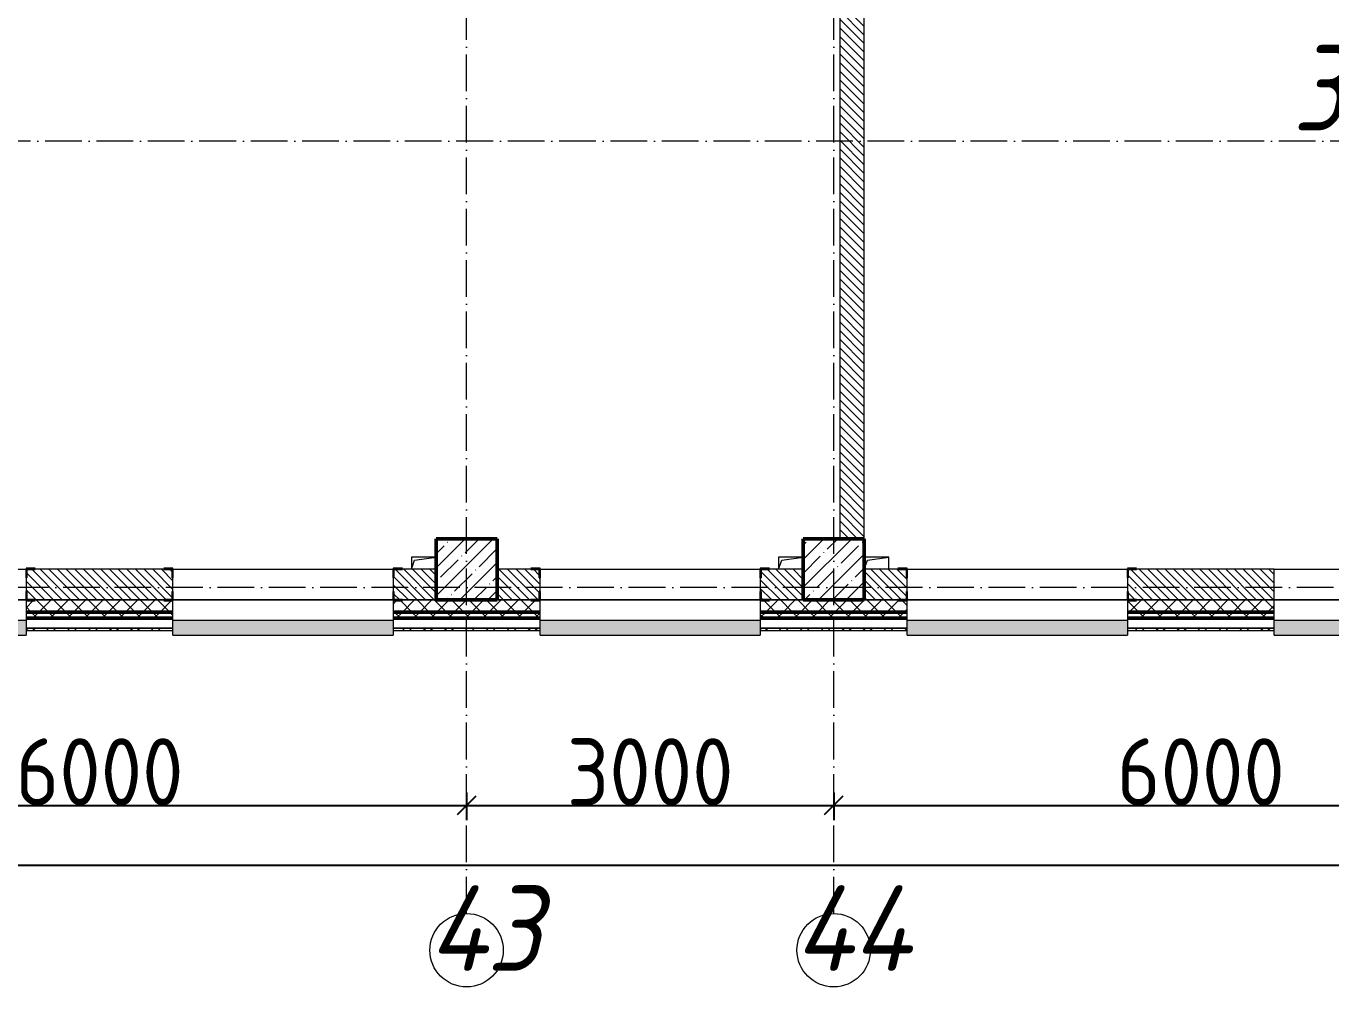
# Model space of a CAD drawing. Header units: millimetres. Extents: x -12989 to 629078, y -109036 to 555275.
# Drawn here: x 579510 to 590173, y -95598 to -87744 of the extents above; entities that cross this region are included whole.
import ezdxf

# ---------------------------------------------------------------- set-up
doc = ezdxf.new("R2010")
doc.units = ezdxf.units.MM
doc.linetypes.add('50_200_ШТРИХ_1Т_ш5_п1_п1_', pattern=[700, 500, -100, 0, -100])
for name, color, linetype, lineweight in [('A-____-____-DIMS', 7, 'Continuous', 9), ('A-GENM-____-MCUT', 7, 'Continuous', 25), ('A-GENM-____-OTLN', 7, 'Continuous', 9), ('A-GENM-____-OTLN-1', 7, 'Continuous', 25), ('A-GLAZ-____-OTLN', 7, 'Continuous', 9), ('A-WALL-____-MCUT-2', 7, 'Continuous', 50), ('A-WALL-____-MCUT-3', 7, 'Continuous', 9), ('A-WALL-____-OTLN', 7, 'Continuous', 9), ('A-WALL-____-PATT-1', 7, 'Continuous', 9), ('A-WALL-FNSH-MCUT-1', 7, 'Continuous', 9), ('S-COLS-____-MCUT', 7, 'Continuous', 50), ('S-COLS-____-OTLN', 7, 'Continuous', 9), ('S-GRID-____-IDEN', 7, 'Continuous', 9), ('S-GRID-____-OTLN-1', 7, '50_200_ШТРИХ_1Т_ш5_п1_п1_', 9), ('Марки помещений', 7, 'Continuous', 9)]:
    doc.layers.add(name, color=color, linetype=linetype, lineweight=lineweight)
doc.layers.add('A-GLAZ-____-OTLN-1', color=7, linetype='Continuous', lineweight=9, true_color=0xc0c0c0)
doc.styles.add('ISOCPEUR_I', font='isocpeui.ttf', dxfattribs={"width": 0.9, "height": 2.5})
doc.styles.add('ISOCPEUR_I_2', font='isocpeui.ttf', dxfattribs={"width": 0.85, "height": 2.3})
doc.styles.add('ISOCPEUR_I_9', font='isocpeui.ttf', dxfattribs={"width": 0.9, "height": 250})
doc.styles.add('СПДС', font='isocpeur.ttf', dxfattribs={"width": 0.9})
doc.dimstyles.new('ISO-2_5_0_9К_БОЛЬШОЙ_ОСИ', dxfattribs={"dimscale": 304.8, "dimtxt": 248.995294, "dimasz": 0.492126, "dimexe": 0.393701, "dimexo": 0, "dimgap": 0, "dimtad": 1, "dimdec": 0, "dimzin": 0, "dimdsep": 46, "dimtxsty": 'ISOCPEUR_I_9', "dimblk1": 'OBLIQUE', "dimblk2": 'OBLIQUE', "dimsah": 1, "dimcen": 0.09, "dimdle": 0.393701, "dimazin": 0, "dimtfac": 1, "dimtdec": 4, "dimtix": 1, "dimtmove": 0, "dimatfit": 3, "dimfxl": 1, "dimtvp": 1, "dimtolj": 1, "dimtzin": 0, "dimarcsym": 2})
pattern_1 = [(135, (523510.01, -90515.614), (-35.35534, -35.35534), [])]
pattern_2 = [(45, (523510.01, -90515.61), (-70.71068, 70.71068), []), (135, (523510.01, -90515.61), (-70.71068, -70.71068), [])]

# ---------------------------------------------------------------- blocks, each defined once
blk = doc.blocks.new('BSC_Колонна _Прямоугольная - 500х500-V57-АР1_План отверстий 3 этажа в осях 1-64_А-ГГ')
at = {"layer": 'S-COLS-____-OTLN'}
h = blk.add_hatch(dxfattribs=at)
h.set_pattern_fill('FP_94', color=256, style=0, pattern_type=2)
h.set_pattern_definition([(45, (-59600, 1668.96), (-114.04925, 114.04925), []), (45, (-59485.95, 1668.96), (-114.04925, 114.04925), [201.613, -40.323, 3.353, -36.97])])
h.paths.add_polyline_path([(-250, -250), (250, -250), (250, 250), (-250, 250)], flags=0)
at = {"layer": 'S-COLS-____-MCUT'}
for p, q in [((250, 250), (-250, 250)), ((-250, 250), (-250, -250)), ((250, -250), (250, 250)), ((-250, -250), (250, -250))]:
    blk.add_line(p, q, dxfattribs=at)
blk = doc.blocks.new('BSC_Колонна _Прямоугольная - 500х500-V110-АР1_План отверстий 3 этажа в осях 1-64_А-ГГ')
at = {"layer": 'S-COLS-____-OTLN'}
h = blk.add_hatch(dxfattribs=at)
h.set_pattern_fill('FP_133', color=256, style=0, pattern_type=2)
h.set_pattern_definition([(45, (-62600, 1668.96), (-114.04925, 114.04925), []), (45, (-62485.95, 1668.96), (-114.04925, 114.04925), [201.613, -40.323, 3.353, -36.97])])
h.paths.add_polyline_path([(-250, -250), (250, -250), (250, 250), (-250, 250), (-250, -177)], flags=0)
at = {"layer": 'S-COLS-____-MCUT'}
for p, q in [((250, 250), (-250, 250)), ((-250, 250), (-250, -250)), ((250, -250), (250, 250)), ((-250, -250), (250, -250))]:
    blk.add_line(p, q, dxfattribs=at)
blk = doc.blocks.new('Фахверк_СКБ_Уголок - 250_2700-27497298-АР1_План отверстий 3 этажа в осях 1-64_А-ГГ')
at = {"layer": 'A-GENM-____-MCUT'}
for p, q in [((200, 181), (125, 181)), ((125, 181), (125, 106)), ((131, 106), (131, 175)), ((131, 175), (200, 175)), ((200, 175), (200, 181)), ((125, 106), (131, 106)), ((131, -6), (125, -6)), ((125, -6), (125, -81)), ((125, -81), (200, -81)), ((131, -75), (131, -6)), ((200, -75), (131, -75)), ((200, -81), (200, -75))]:
    blk.add_line(p, q, dxfattribs=at)
blk = doc.blocks.new('AR_Отверстие прямоугольное _в плите_ - AR_Отверстие прямоугольное _в плите_-V177-АР1_План отверстий 3 этажа в осях 1-64_А-ГГ')
at = {"layer": 'A-GENM-____-OTLN'}
for p, q in [((100, 50), (-100, 50)), ((-100, 50), (-100, -50)), ((-100, -50), (-75, 25)), ((-75, 25), (100, 50))]:
    blk.add_line(p, q, dxfattribs=at)
blk = doc.blocks.new('AR_Отверстие прямоугольное _в плите_ - AR_Отверстие прямоугольное _в плите_-30510712-АР1_План отверстий 3 этажа в осях 1-64_А-ГГ')
at = {"layer": 'A-GENM-____-OTLN'}
for p, q in [((100, 50), (-100, 50)), ((-100, -50), (-75, 25)), ((-75, 25), (100, 50)), ((100, -50), (100, 50))]:
    blk.add_line(p, q, dxfattribs=at)
blk = doc.blocks.new('Отлив_СКБ - Отлив витража_120_НВФ-V214-АР1_План отверстий 3 этажа в осях 1-64_А-ГГ')
at = {"layer": 'A-GLAZ-____-OTLN-1'}
for points in [[(0, -2), (1800, -2), (1800, 0), (0, 0)], [(731, -120), (1800, -120), (1800, -2), (0, -2), (0, -120)]]:
    blk.add_hatch(color=256, dxfattribs=at).paths.add_polyline_path(points, flags=0)
at = {"layer": 'A-GLAZ-____-OTLN'}
for p, q in [((0, 0), (1800, 0)), ((1800, -2), (0, -2)), ((0, -120), (0, -83)), ((1800, -63), (1800, -120)), ((0, -120), (1800, -120))]:
    blk.add_line(p, q, dxfattribs=at)
blk = doc.blocks.new('Отлив_СКБ - Отлив витража_120_НВФ-31885687-АР1_План отверстий 3 этажа в осях 1-64_А-ГГ')
at = {"layer": 'A-GLAZ-____-OTLN-1'}
for points in [[(0, 0), (0, -2), (1800, -2), (1800, 0), (534, 0)], [(0, -2), (0, -120), (1800, -120), (1800, -2), (534, -2)]]:
    blk.add_hatch(color=256, dxfattribs=at).paths.add_polyline_path(points, flags=0)
at = {"layer": 'A-GLAZ-____-OTLN'}
for p, q in [((0, 0), (1800, 0)), ((1800, -2), (0, -2)), ((0, -120), (0, -83)), ((1800, -83), (1800, -120)), ((0, -120), (1800, -120))]:
    blk.add_line(p, q, dxfattribs=at)
blk = doc.blocks.new('Ось сетки - Круг_Ø6_00__ISO-2_5_0_9K_-25732049-АР1_План отверстий 3 этажа в осях 1-64_А-ГГ')
at = {"layer": 'S-GRID-____-IDEN'}
blk.add_circle((0, 0), 3, dxfattribs=at)
blk = doc.blocks.new('_Oblique')
at = {"color": 0, "linetype": 'ByBlock', "lineweight": -2}
blk.add_line((-0.5, -0.5), (0.5, 0.5), dxfattribs=at)
blk = doc.blocks.new('*D2922')
at = {"layer": 'A-____-____-DIMS', "color": 0, "lineweight": -2, "transparency": 16777216}
for p, q in [((337371, -90356), (337371, -90582)), ((343371, -90356), (343371, -90582)), ((337251, -90462), (343491, -90462))]:
    blk.add_line(p, q, dxfattribs=at)
at = {"layer": 'Defpoints', "color": 0, "transparency": 16777216}
for p in [(337371, -90356), (343371, -90356), (343371, -90462)]:
    blk.add_point(p, dxfattribs=at)
at = {"layer": 'A-____-____-DIMS', "color": 0, "lineweight": -2, "transparency": 16777216, "xscale": 150, "yscale": 150, "zscale": 150, "rotation": 180}
blk.add_blockref('_Oblique', (337371, -90462), dxfattribs=at)
at = {"layer": 'A-____-____-DIMS', "color": 0, "lineweight": -2, "transparency": 16777216, "xscale": 150, "yscale": 150, "zscale": 150}
blk.add_blockref('_Oblique', (343371, -90462), dxfattribs=at)
at = {"layer": 'A-____-____-DIMS', "color": 0, "transparency": 16777216, "insert": (340371, -90188), "char_height": 548.6, "attachment_point": 5, "style": 'СПДС'}
blk.add_mtext('\\A1;6000', dxfattribs=at)
blk = doc.blocks.new('*D2923')
at = {"layer": 'A-____-____-DIMS', "color": 0, "lineweight": -2, "transparency": 16777216}
for p, q in [((343371, -90356), (343371, -90582)), ((346371, -90356), (346371, -90582)), ((343251, -90462), (346491, -90462))]:
    blk.add_line(p, q, dxfattribs=at)
at = {"layer": 'Defpoints', "color": 0, "transparency": 16777216}
for p in [(343371, -90356), (346371, -90356), (346371, -90462)]:
    blk.add_point(p, dxfattribs=at)
at = {"layer": 'A-____-____-DIMS', "color": 0, "lineweight": -2, "transparency": 16777216, "xscale": 150, "yscale": 150, "zscale": 150, "rotation": 180}
blk.add_blockref('_Oblique', (343371, -90462), dxfattribs=at)
at = {"layer": 'A-____-____-DIMS', "color": 0, "lineweight": -2, "transparency": 16777216, "xscale": 150, "yscale": 150, "zscale": 150}
blk.add_blockref('_Oblique', (346371, -90462), dxfattribs=at)
at = {"layer": 'A-____-____-DIMS', "color": 0, "transparency": 16777216, "insert": (344871, -90188), "char_height": 548.6, "attachment_point": 5, "style": 'СПДС'}
blk.add_mtext('\\A1;3000', dxfattribs=at)
blk = doc.blocks.new('*D2924')
at = {"layer": 'A-____-____-DIMS', "color": 0, "lineweight": -2, "transparency": 16777216}
for p, q in [((346371, -90356), (346371, -90582)), ((352371, -90356), (352371, -90582)), ((346251, -90462), (352491, -90462))]:
    blk.add_line(p, q, dxfattribs=at)
at = {"layer": 'Defpoints', "color": 0, "transparency": 16777216}
for p in [(346371, -90356), (352371, -90356), (352371, -90462)]:
    blk.add_point(p, dxfattribs=at)
at = {"layer": 'A-____-____-DIMS', "color": 0, "lineweight": -2, "transparency": 16777216, "xscale": 150, "yscale": 150, "zscale": 150, "rotation": 180}
blk.add_blockref('_Oblique', (346371, -90462), dxfattribs=at)
at = {"layer": 'A-____-____-DIMS', "color": 0, "lineweight": -2, "transparency": 16777216, "xscale": 150, "yscale": 150, "zscale": 150}
blk.add_blockref('_Oblique', (352371, -90462), dxfattribs=at)
at = {"layer": 'A-____-____-DIMS', "color": 0, "transparency": 16777216, "insert": (349371, -90188), "char_height": 548.6, "attachment_point": 5, "style": 'СПДС'}
blk.add_mtext('\\A1;6000', dxfattribs=at)
blk = doc.blocks.new('*D2935')
at = {"layer": 'A-____-____-DIMS', "color": 0, "lineweight": -2, "transparency": 16777216}
for p, q in [((281421, -90844), (281421, -91070)), ((384921, -90844), (384921, -91070)), ((281301, -90950), (385041, -90950))]:
    blk.add_line(p, q, dxfattribs=at)
at = {"layer": 'Defpoints', "color": 0, "transparency": 16777216}
for p in [(281421, -90844), (384921, -90844), (384921, -90950)]:
    blk.add_point(p, dxfattribs=at)
at = {"layer": 'A-____-____-DIMS', "color": 0, "lineweight": -2, "transparency": 16777216, "xscale": 150, "yscale": 150, "zscale": 150, "rotation": 180}
blk.add_blockref('_Oblique', (281421, -90950), dxfattribs=at)
at = {"layer": 'A-____-____-DIMS', "color": 0, "lineweight": -2, "transparency": 16777216, "xscale": 150, "yscale": 150, "zscale": 150}
blk.add_blockref('_Oblique', (384921, -90950), dxfattribs=at)
at = {"layer": 'A-____-____-DIMS', "color": 0, "transparency": 16777216, "insert": (333171, -90676), "char_height": 548.6, "attachment_point": 5, "style": 'СПДС'}
blk.add_mtext('\\A1;103500', dxfattribs=at)
blk = doc.blocks.new('3эт')
at = {"layer": 'S-GRID-____-OTLN-1', "color": 251, "ltscale": 0.6, "true_color": 0x636466}
for p, q in [((343370.7, -91346.1), (343370.7, -76712.9)), ((346370.7, -91346.1), (346370.7, -76712.9)), ((387697.2, -85032.4), (279101.9, -85032.4)), ((387845.1, -88682.4), (279101.9, -88682.4))]:
    blk.add_line(p, q, dxfattribs=at)
at = {"layer": 'S-GRID-____-IDEN', "char_height": 700, "attachment_point": 1, "style": 'ISOCPEUR_I'}
for s, insert, width in [('43', (343059.6, -91116.3), 425.696), ('44', (346050.6, -91116.3), 447.342)]:
    blk.add_mtext(s, dxfattribs=dict(at, insert=insert, width=width))
at = {"layer": 'A-____-____-DIMS'}
for base, p1, p2, override, picture, middle in [((343370.7, -90462), (337370.7, -90355.9), (343370.7, -90355.9), {"dimtxt": 1.8, "dimpost": '<>', "dimtxsty": 'СПДС', "dimfxl": 6000}, '*D2922', (340370.7, -90187.7)), ((346370.7, -90462), (343370.7, -90355.9), (346370.7, -90355.9), {"dimtxt": 1.8, "dimpost": '<>', "dimtxsty": 'СПДС', "dimfxl": 3000}, '*D2923', (344870.7, -90187.7)), ((352370.7, -90462), (346370.7, -90355.9), (352370.7, -90355.9), {"dimtxt": 1.8, "dimpost": '<>', "dimtxsty": 'СПДС', "dimfxl": 6000}, '*D2924', (349370.7, -90187.7)), ((384920.7, -90950.2), (281420.7, -90844.1), (384920.7, -90844.1), {"dimtxt": 1.8, "dimpost": '<>', "dimtxsty": 'СПДС', "dimfxl": 103500}, '*D2935', (333170.7, -90675.9))]:
    dim = blk.add_linear_dim(base=base, p1=p1, p2=p2, dimstyle='ISO-2_5_0_9К_БОЛЬШОЙ_ОСИ', override=override, dxfattribs=at)
    dim.commit()
    dim.dimension.update_dxf_attribs({"geometry": picture, "text_midpoint": middle})

msp = doc.modelspace()

# ---------------------------------------------------------------- hatches: boundary and pattern name
at = {"layer": 'A-WALL-____-PATT-1'}
h = msp.add_hatch(dxfattribs=at)
h.set_pattern_fill('FP_6', color=256, style=0, pattern_type=2)
h.set_pattern_definition(pattern_1)
h.paths.add_polyline_path([(586360.0077, -91934.5723), (586360.0077, -84934.5723), (586160.0077, -84934.5723), (586160.0077, -91934.5723), (586241.313, -91934.5723)], flags=0)
h = msp.add_hatch(dxfattribs=at)
h.set_pattern_fill('FP_6', color=256, style=0, pattern_type=2)
h.set_pattern_definition(pattern_1)
h.paths.add_polyline_path([(582516.0077, -92434.5723), (582860.0077, -92434.5723), (582860.0077, -92184.5723), (582516.0077, -92184.5723), (582516.0077, -92253.5723), (582510.0077, -92253.5723), (582510.0077, -92365.5723), (582516.0077, -92365.5723), (582516.0077, -92430.2866)], flags=0)
h.paths.add_polyline_path([(580635.0077, -92434.5723), (580704.0077, -92434.5723), (580704.0077, -92365.5723), (580710.0077, -92365.5723), (580710.0077, -92253.5723), (580704.0077, -92253.5723), (580704.0077, -92184.5723), (579516.0077, -92184.5723), (579516.0077, -92253.5723), (579510.0077, -92253.5723), (579510.0077, -92365.5723), (579516.0077, -92365.5723), (579516.0077, -92434.5723), (580055.188, -92434.5723)], flags=0)
h.paths.add_polyline_path([(577635.0077, -92434.5723), (577704.0077, -92434.5723), (577704.0077, -92365.5723), (577710.0077, -92365.5723), (577710.0077, -92253.5723), (577704.0077, -92253.5723), (577704.0077, -92184.5723), (577360.0077, -92184.5723), (577360.0077, -92434.5723), (577403.9915, -92434.5723)], flags=0)
h = msp.add_hatch(dxfattribs=at)
h.set_pattern_fill('FP_6', color=256, style=0, pattern_type=2)
h.set_pattern_definition(pattern_1)
h.paths.add_polyline_path([(585860.0077, -92434.5723), (585860.0077, -92184.5723), (585516.0077, -92184.5723), (585516.0077, -92253.5723), (585510.0077, -92253.5723), (585510.0077, -92365.5723), (585516.0077, -92365.5723), (585516.0077, -92434.5723), (585585.0077, -92434.5723)], flags=0)
h.paths.add_polyline_path([(583590.1165, -92434.5723), (583704.0077, -92434.5723), (583704.0077, -92365.5723), (583710.0077, -92365.5723), (583710.0077, -92253.5723), (583704.0077, -92253.5723), (583704.0077, -92184.5723), (583360.0077, -92184.5723), (583360.0077, -92434.5723)], flags=0)
h = msp.add_hatch(dxfattribs=at)
h.set_pattern_fill('FP_6', color=256, style=0, pattern_type=2)
h.set_pattern_definition(pattern_1)
h.paths.add_polyline_path([(591543.7058, -92434.5723), (591860.0077, -92434.5723), (591860.0077, -92184.5723), (591516.0077, -92184.5723), (591516.0077, -92253.5723), (591510.0077, -92253.5723), (591510.0077, -92365.5723), (591516.0077, -92365.5723), (591516.0077, -92434.5723)], flags=0)
h.paths.add_polyline_path([(589710.0077, -92434.5723), (589710.0077, -92184.5723), (588516.0077, -92184.5723), (588516.0077, -92253.5723), (588510.0077, -92253.5723), (588510.0077, -92365.5723), (588516.0077, -92365.5723), (588516.0077, -92434.5723), (588766.0077, -92434.5723)], flags=0)
h.paths.add_polyline_path([(586635.0077, -92434.5723), (586704.0077, -92434.5723), (586704.0077, -92365.5723), (586710.0077, -92365.5723), (586710.0077, -92253.5723), (586704.0077, -92253.5723), (586704.0077, -92184.5723), (586360.0077, -92184.5723), (586360.0077, -92434.5723)], flags=0)
h = msp.add_hatch(dxfattribs=at)
h.set_pattern_fill('FP_1', color=256, style=0, pattern_type=2)
h.set_pattern_definition(pattern_2)
h.paths.add_polyline_path([(624260.0077, -92534.5723), (624760.0077, -92534.5723), (624760.0077, -92434.5723), (615735.0077, -92434.5723), (615735.0077, -92440.5723), (615660.0077, -92440.5723), (615660.0077, -92534.5723), (624241.7952, -92534.5723)], flags=0)
h.paths.add_polyline_path([(612753.2773, -92534.5723), (613860.0077, -92534.5723), (613860.0077, -92440.5723), (613785.0077, -92440.5723), (613785.0077, -92434.5723), (605910.0077, -92434.5723), (605910.0077, -92534.5723), (612510.0077, -92534.5723)], flags=0)
h.paths.add_polyline_path([(604910.0077, -92534.5723), (604910.0077, -92434.5723), (603785.0077, -92434.5723), (603785.0077, -92440.5723), (603710.0077, -92440.5723), (603710.0077, -92534.5723), (604799.688, -92534.5723)], flags=0)
h.paths.add_polyline_path([(601910.0077, -92534.5723), (601910.0077, -92440.5723), (601835.0077, -92440.5723), (601835.0077, -92434.5723), (600785.0077, -92434.5723), (600785.0077, -92440.5723), (600710.0077, -92440.5723), (600710.0077, -92534.5723), (601264.7594, -92534.5723)], flags=0)
h.paths.add_polyline_path([(598910.0077, -92534.5723), (598910.0077, -92434.5723), (597785.0077, -92434.5723), (597785.0077, -92440.5723), (597710.0077, -92440.5723), (597710.0077, -92534.5723), (597785.0077, -92534.5723)], flags=0)
h.paths.add_polyline_path([(594510.0077, -92534.5723), (595910.0077, -92534.5723), (595910.0077, -92434.5723), (594585.0077, -92434.5723), (594585.0077, -92440.5723), (594510.0077, -92440.5723)], flags=0)
h.paths.add_polyline_path([(592427.438, -92534.5723), (592710.0077, -92534.5723), (592710.0077, -92440.5723), (592635.0077, -92440.5723), (592635.0077, -92434.5723), (591585.0077, -92434.5723), (591585.0077, -92440.5723), (591510.0077, -92440.5723), (591510.0077, -92534.5723), (591543.7058, -92534.5723)], flags=0)
h.paths.add_polyline_path([(589710.0077, -92534.5723), (589710.0077, -92434.5723), (588585.0077, -92434.5723), (588585.0077, -92440.5723), (588510.0077, -92440.5723), (588510.0077, -92534.5723), (588585.0077, -92534.5723)], flags=0)
h.paths.add_polyline_path([(586360.0077, -92534.5723), (586710.0077, -92534.5723), (586710.0077, -92440.5723), (586635.0077, -92440.5723), (586635.0077, -92434.5723), (585585.0077, -92434.5723), (585585.0077, -92440.5723), (585510.0077, -92440.5723), (585510.0077, -92534.5723), (586241.313, -92534.5723)], flags=0)
h.paths.add_polyline_path([(583710.0077, -92534.5723), (583710.0077, -92440.5723), (583635.0077, -92440.5723), (583635.0077, -92434.5723), (582585.0077, -92434.5723), (582585.0077, -92440.5723), (582510.0077, -92440.5723), (582510.0077, -92534.5723), (583590.1165, -92534.5723)], flags=0)
h.paths.add_polyline_path([(580710.0077, -92534.5723), (580710.0077, -92440.5723), (580635.0077, -92440.5723), (580635.0077, -92434.5723), (579585.0077, -92434.5723), (579585.0077, -92440.5723), (579510.0077, -92440.5723), (579510.0077, -92534.5723), (580055.188, -92534.5723)], flags=0)
h.paths.add_polyline_path([(576520.2594, -92534.5723), (577710.0077, -92534.5723), (577710.0077, -92440.5723), (577635.0077, -92440.5723), (577635.0077, -92434.5723), (576585.0077, -92434.5723), (576585.0077, -92440.5723), (576510.0077, -92440.5723), (576510.0077, -92534.5723), (576516.0077, -92534.5723)], flags=0)
h.paths.add_polyline_path([(573510.0077, -92534.5723), (574710.0077, -92534.5723), (574710.0077, -92440.5723), (574635.0077, -92440.5723), (574635.0077, -92434.5723), (573585.0077, -92434.5723), (573585.0077, -92440.5723), (573510.0077, -92440.5723)], flags=0)
h.paths.add_polyline_path([(568566.6701, -92534.5723), (568710.0077, -92534.5723), (568710.0077, -92440.5723), (568635.0077, -92440.5723), (568635.0077, -92434.5723), (567585.0077, -92434.5723), (567585.0077, -92440.5723), (567510.0077, -92440.5723), (567510.0077, -92534.5723), (568360.0077, -92534.5723)], flags=0)
h.paths.add_polyline_path([(565710.0077, -92534.5723), (565710.0077, -92440.5723), (565635.0077, -92440.5723), (565635.0077, -92434.5723), (564585.0077, -92434.5723), (564585.0077, -92440.5723), (564510.0077, -92440.5723), (564510.0077, -92534.5723), (565704.0077, -92534.5723)], flags=0)
h.paths.add_polyline_path([(562380.5451, -92534.5723), (562710.0077, -92534.5723), (562710.0077, -92440.5723), (562635.0077, -92439.9295), (562635.0077, -92434.5723), (561310.0077, -92434.5723), (561310.0077, -92534.5723)], flags=0)
h.paths.add_polyline_path([(558845.6165, -92534.5723), (559510.0077, -92534.5723), (559510.0077, -92440.5723), (559435.0077, -92440.5723), (559435.0077, -92434.5723), (558310.0077, -92434.5723), (558310.0077, -92534.5723)], flags=0)
h.paths.add_polyline_path([(556510.0077, -92534.5723), (556510.0077, -92440.5723), (556435.0077, -92440.5723), (556435.0077, -92434.5723), (555385.0077, -92434.5723), (555385.0077, -92440.5723), (555310.0077, -92440.5723), (555310.6879, -92534.5723), (556504.0077, -92534.5723)], flags=0)
h.paths.add_polyline_path([(553510.0077, -92534.5723), (553510.0077, -92440.5723), (553435.0077, -92440.5723), (553435.0077, -92434.5723), (552310.0077, -92434.5723), (552310.0077, -92534.5723), (552659.4915, -92534.5723)], flags=0)
h.paths.add_polyline_path([(550510.0077, -92534.5723), (550510.0077, -92440.5723), (550435.0077, -92440.5723), (550435.0077, -92434.5723), (549310.0077, -92434.5723), (549310.0077, -92534.5723), (550008.2951, -92534.5723)], flags=0)
h.paths.add_polyline_path([(547510.0077, -92534.5723), (547510.0077, -92440.5723), (547435.0077, -92440.5723), (547435.0077, -92434.5723), (546385.0077, -92434.5723), (546385.0077, -92440.5723), (546310.0077, -92440.5723), (546310.0077, -92534.5723), (546473.3665, -92534.5723)], flags=0)
h.paths.add_polyline_path([(537636.0451, -92534.5723), (538510.0077, -92534.5723), (538510.0077, -92440.5723), (538435.0077, -92440.5723), (538435.0077, -92434.5723), (537385.0077, -92434.5723), (537385.0077, -92440.5723), (537310.0077, -92440.5723), (537310.0077, -92534.5723)], flags=0)
h.paths.add_polyline_path([(535868.5808, -92534.5723), (536310.0077, -92534.5723), (536310.0077, -92440.5723), (536235.0077, -92440.5723), (536235.0077, -92434.5723), (530985.0077, -92434.5723), (530985.0077, -92440.5723), (530910.0077, -92440.5723), (530910.0077, -92534.5723), (534410.0077, -92534.5723)], flags=0)
h.paths.add_polyline_path([(528798.7236, -92534.5723), (529910.0077, -92534.5723), (529910.0077, -92440.5723), (529835.0077, -92440.5723), (529835.0077, -92434.5723), (521060.0077, -92434.5723), (521060.0077, -92534.5723), (527031.2593, -92534.5723)], flags=0)
h = msp.add_hatch(dxfattribs=at)
h.set_pattern_fill('FP_1', color=256, style=0, pattern_type=2)
h.set_pattern_definition(pattern_2)
h.paths.add_polyline_path([(624760.0077, -92584.5723), (624860.0077, -92584.5723), (624860.0077, -92534.5723), (615660.0077, -92534.5723), (615660.0077, -92584.5723), (624241.7952, -92584.5723)], flags=0)
h.paths.add_polyline_path([(612753.2773, -92584.5723), (613860.0077, -92584.5723), (613860.0077, -92534.5723), (605910.0077, -92534.5723), (605910.0077, -92584.5723), (611869.5451, -92584.5723)], flags=0)
h.paths.add_polyline_path([(604799.688, -92584.5723), (604910.0077, -92584.5723), (604910.0077, -92534.5723), (603710.0077, -92534.5723), (603710.0077, -92584.5723), (603915.9558, -92584.5723)], flags=0)
h.paths.add_polyline_path([(600710.0077, -92584.5723), (601910.0077, -92584.5723), (601910.0077, -92534.5723), (600710.0077, -92534.5723)], flags=0)
h.paths.add_polyline_path([(597729.8308, -92584.5723), (598910.0077, -92584.5723), (598910.0077, -92534.5723), (597710.0077, -92534.5723), (597710.0077, -92584.5723)], flags=0)
h.paths.add_polyline_path([(595910.0077, -92584.5723), (595910.0077, -92534.5723), (594510.0077, -92534.5723), (594510.0077, -92584.5723), (595078.6344, -92584.5723)], flags=0)
h.paths.add_polyline_path([(592710.0077, -92584.5723), (592710.0077, -92534.5723), (591510.0077, -92534.5723), (591510.0077, -92584.5723), (592427.438, -92584.5723)], flags=0)
h.paths.add_polyline_path([(589710.0077, -92584.5723), (589710.0077, -92534.5723), (588510.0077, -92534.5723), (588510.0077, -92584.5723)], flags=0)
h.paths.add_polyline_path([(586710.0077, -92584.5723), (586710.0077, -92534.5723), (585510.0077, -92534.5723), (585510.0077, -92584.5723), (586241.313, -92584.5723)], flags=0)
h.paths.add_polyline_path([(582510.0077, -92584.5723), (583710.0077, -92584.5723), (583710.0077, -92534.5723), (582510.0077, -92534.5723)], flags=0)
h.paths.add_polyline_path([(579510.0077, -92584.5723), (580710.0077, -92584.5723), (580710.0077, -92534.5723), (579510.0077, -92534.5723)], flags=0)
h.paths.add_polyline_path([(576520.2594, -92584.5723), (577710.0077, -92584.5723), (577710.0077, -92534.5723), (576510.0077, -92534.5723), (576510.0077, -92584.5723)], flags=0)
h.paths.add_polyline_path([(574710.0077, -92584.5723), (574710.0077, -92534.5723), (573510.0077, -92534.5723), (573510.0077, -92584.5723), (573869.063, -92584.5723)], flags=0)
h.paths.add_polyline_path([(568566.6701, -92584.5723), (568710.0077, -92584.5723), (568710.0077, -92534.5723), (567510.0077, -92534.5723), (567510.0077, -92584.5723), (567682.938, -92584.5723)], flags=0)
h.paths.add_polyline_path([(565710.0077, -92584.5723), (565710.0077, -92534.5723), (564510.0077, -92534.5723), (564510.0077, -92584.5723), (565031.7415, -92584.5723)], flags=0)
h.paths.add_polyline_path([(562380.5451, -92584.5723), (562710.0077, -92584.5723), (562710.0077, -92534.5723), (561310.0077, -92534.5723), (561310.0077, -92584.5723)], flags=0)
h.paths.add_polyline_path([(559510.0077, -92584.5723), (559510.0077, -92534.5723), (558310.0077, -92534.5723), (558310.0077, -92584.5723), (558845.6165, -92584.5723)], flags=0)
h.paths.add_polyline_path([(556510.0077, -92584.5723), (556510.0077, -92534.5723), (555310.0077, -92534.5723), (555310.6879, -92584.5723)], flags=0)
h.paths.add_polyline_path([(553510.0077, -92584.5723), (553510.0077, -92534.5723), (552310.0077, -92534.5723), (552310.0077, -92584.5723), (552659.4915, -92584.5723)], flags=0)
h.paths.add_polyline_path([(550510.0077, -92584.5723), (550510.0077, -92534.5723), (549310.0077, -92534.5723), (549310.0077, -92584.5723), (550008.2951, -92584.5723)], flags=0)
h.paths.add_polyline_path([(546473.3665, -92584.5723), (547510.0077, -92584.5723), (547510.0077, -92534.5723), (546310.0077, -92534.5723), (546310.0077, -92584.5723)], flags=0)
h.paths.add_polyline_path([(537310.0077, -92584.5723), (538510.0077, -92584.5723), (538510.0077, -92534.5723), (537310.0077, -92534.5723)], flags=0)
h.paths.add_polyline_path([(536310.0077, -92584.5723), (536310.0077, -92534.5723), (530910.0077, -92534.5723), (530910.0077, -92584.5723), (535868.5808, -92584.5723)], flags=0)
h.paths.add_polyline_path([(529682.4558, -92584.5723), (529910.0077, -92584.5723), (529910.0077, -92534.5723), (520960.0077, -92534.5723), (520960.0077, -92584.5723), (528798.7236, -92584.5723)], flags=0)
h = msp.add_hatch(dxfattribs=at)
h.set_pattern_fill('FP_3', color=256, style=0, pattern_type=2)
h.set_pattern_definition([(45, (523510.01, -90515.61), (-85.53659, 85.53659), []), (45, (523567.03, -90515.61), (-85.53659, 85.53659), [])])
h.paths.add_polyline_path([(595078.6344, -92684.5723), (595375.0077, -92684.5723), (595375.0077, -92664.5723), (594511.0077, -92664.5723), (594511.0077, -92684.5723)], flags=0)
h.paths.add_polyline_path([(592710.0077, -92684.5723), (592710.0077, -92664.5723), (591510.0077, -92664.5723), (591510.0077, -92684.5723), (592427.438, -92684.5723)], flags=0)
h.paths.add_polyline_path([(589710.0077, -92684.5723), (589710.0077, -92664.5723), (588510.0077, -92664.5723), (588510.0077, -92684.5723)], flags=0)
h.paths.add_polyline_path([(586241.313, -92684.5723), (586710.0077, -92684.5723), (586710.0077, -92664.5723), (585511.0077, -92664.5723), (585511.0077, -92684.5723)], flags=0)
h.paths.add_polyline_path([(582510.0077, -92684.5723), (583710.0077, -92684.5723), (583710.0077, -92664.5723), (582510.0077, -92664.5723)], flags=0)
h.paths.add_polyline_path([(580055.188, -92684.5723), (580710.0077, -92684.5723), (580710.0077, -92664.5723), (579511.0077, -92664.5723), (579511.0077, -92684.5723)], flags=0)
h.paths.add_polyline_path([(577710.0077, -92684.5723), (577710.0077, -92664.5723), (576510.0077, -92664.5723), (576510.0077, -92684.5723), (577403.9915, -92684.5723)], flags=0)
h.paths.add_polyline_path([(574710.0077, -92684.5723), (574710.0077, -92664.5723), (573510.0077, -92664.5723), (573510.0077, -92684.5723), (573869.063, -92684.5723)], flags=0)
h.paths.add_polyline_path([(568566.6701, -92684.5723), (568710.0077, -92684.5723), (568710.0077, -92664.5723), (567510.0077, -92664.5723), (567510.0077, -92684.5723), (567682.938, -92684.5723)], flags=0)
h.paths.add_polyline_path([(564510.0077, -92684.5723), (565710.0077, -92684.5723), (565710.0077, -92664.5723), (564510.0077, -92664.5723)], flags=0)
h.paths.add_polyline_path([(561845.0077, -92684.5723), (562710.0077, -92684.5723), (562710.0077, -92664.5723), (561845.0077, -92664.5723)], flags=0)

# ---------------------------------------------------------------- linework, layer by layer
at = {"layer": 'A-WALL-____-MCUT-2'}
for p, q in [((579510.0077, -92534.5723), (580710.0077, -92534.5723)), ((582510.0077, -92534.5723), (583710.0077, -92534.5723)), ((585510.0077, -92534.5723), (586710.0077, -92534.5723)), ((588510.0077, -92534.5723), (589710.0077, -92534.5723)), ((579510.0077, -92584.5723), (580710.0077, -92584.5723)), ((582510.0077, -92584.5723), (583710.0077, -92584.5723)), ((585510.0077, -92584.5723), (586710.0077, -92584.5723)), ((588510.0077, -92584.5723), (589710.0077, -92584.5723))]:
    msp.add_line(p, q, dxfattribs=at)
at = {"layer": 'A-WALL-____-MCUT-3'}
for p, q in [((586160.0077, -84934.5723), (586160.0077, -91934.5723)), ((586360.0077, -91934.5723), (586360.0077, -84934.5723)), ((580635.0077, -92184.5723), (579585.0077, -92184.5723)), ((582860.0077, -92184.5723), (582585.0077, -92184.5723)), ((583635.0077, -92184.5723), (583360.0077, -92184.5723)), ((585860.0077, -92184.5723), (585585.0077, -92184.5723)), ((586635.0077, -92184.5723), (586360.0077, -92184.5723)), ((589710.0077, -92184.5723), (588585.0077, -92184.5723)), ((589710.0077, -92434.5723), (589710.0077, -92184.5723)), ((579510.0077, -92253.5723), (579510.0077, -92365.5723)), ((580710.0077, -92365.5723), (580710.0077, -92253.5723)), ((582510.0077, -92253.5723), (582510.0077, -92365.5723)), ((583710.0077, -92365.5723), (583710.0077, -92253.5723)), ((585510.0077, -92253.5723), (585510.0077, -92365.5723)), ((586710.0077, -92365.5723), (586710.0077, -92253.5723)), ((588510.0077, -92253.5723), (588510.0077, -92365.5723)), ((579510.0077, -92440.5723), (579510.0077, -92664.5723)), ((580635.0077, -92434.5723), (579585.0077, -92434.5723)), ((579585.0077, -92434.5723), (580635.0077, -92434.5723)), ((580710.0077, -92664.5723), (580710.0077, -92440.5723)), ((582510.0077, -92440.5723), (582510.0077, -92664.5723)), ((582860.0077, -92434.5723), (582585.0077, -92434.5723)), ((582585.0077, -92434.5723), (582860.0077, -92434.5723)), ((583635.0077, -92434.5723), (583360.0077, -92434.5723)), ((583360.0077, -92434.5723), (583635.0077, -92434.5723)), ((583710.0077, -92664.5723), (583710.0077, -92440.5723)), ((585510.0077, -92440.5723), (585510.0077, -92664.5723)), ((585860.0077, -92434.5723), (585585.0077, -92434.5723)), ((585585.0077, -92434.5723), (585860.0077, -92434.5723)), ((586635.0077, -92434.5723), (586360.0077, -92434.5723)), ((586360.0077, -92434.5723), (586635.0077, -92434.5723)), ((586710.0077, -92664.5723), (586710.0077, -92440.5723)), ((588510.0077, -92440.5723), (588510.0077, -92664.5723)), ((589710.0077, -92434.5723), (588585.0077, -92434.5723)), ((588585.0077, -92434.5723), (589710.0077, -92434.5723)), ((589710.0077, -92664.5723), (589710.0077, -92434.5723)), ((579510.0077, -92664.5723), (580710.0077, -92664.5723)), ((582510.0077, -92664.5723), (583710.0077, -92664.5723)), ((585510.0077, -92664.5723), (586710.0077, -92664.5723)), ((588510.0077, -92664.5723), (589710.0077, -92664.5723))]:
    msp.add_line(p, q, dxfattribs=at)
at = {"layer": 'A-WALL-____-OTLN'}
for p, q in [((577710.0077, -92184.5723), (579510.0077, -92184.5723)), ((580710.0077, -92184.5723), (582510.0077, -92184.5723)), ((583710.0077, -92184.5723), (585510.0077, -92184.5723)), ((586710.0077, -92184.5723), (588510.0077, -92184.5723)), ((589710.0077, -92184.5723), (591510.0077, -92184.5723)), ((577710.0077, -92434.5723), (579510.0077, -92434.5723)), ((579510.0077, -92434.5723), (577710.0077, -92434.5723)), ((580710.0077, -92434.5723), (582510.0077, -92434.5723)), ((582510.0077, -92434.5723), (580710.0077, -92434.5723)), ((583710.0077, -92434.5723), (585510.0077, -92434.5723)), ((585510.0077, -92434.5723), (583710.0077, -92434.5723)), ((586710.0077, -92434.5723), (588510.0077, -92434.5723)), ((588510.0077, -92434.5723), (586710.0077, -92434.5723)), ((589710.0077, -92434.5723), (591510.0077, -92434.5723)), ((591510.0077, -92434.5723), (589710.0077, -92434.5723))]:
    msp.add_line(p, q, dxfattribs=at)
at = {"layer": 'A-WALL-FNSH-MCUT-1'}
for p, q in [((580710.0077, -92664.5723), (579511.0077, -92664.5723)), ((579511.0077, -92664.5723), (579511.0077, -92684.5723)), ((580710.0077, -92684.5723), (580710.0077, -92664.5723)), ((583710.0077, -92664.5723), (582510.0077, -92664.5723)), ((582510.0077, -92664.5723), (582510.0077, -92684.5723)), ((583710.0077, -92684.5723), (583710.0077, -92664.5723)), ((586710.0077, -92664.5723), (585511.0077, -92664.5723)), ((585511.0077, -92664.5723), (585511.0077, -92684.5723)), ((586710.0077, -92684.5723), (586710.0077, -92664.5723)), ((589710.0077, -92664.5723), (588510.0077, -92664.5723)), ((588510.0077, -92664.5723), (588510.0077, -92684.5723)), ((589710.0077, -92684.5723), (589710.0077, -92664.5723)), ((579511.0077, -92684.5723), (580710.0077, -92684.5723)), ((582510.0077, -92684.5723), (583710.0077, -92684.5723)), ((585511.0077, -92684.5723), (586710.0077, -92684.5723)), ((588510.0077, -92684.5723), (589710.0077, -92684.5723))]:
    msp.add_line(p, q, dxfattribs=at)

# ---------------------------------------------------------------- block references
msp.add_blockref('3эт', (239739.3002, -3652.1582))
at = {"layer": 'A-GENM-____-OTLN'}
for name, p in [('AR_Отверстие прямоугольное _в плите_ - AR_Отверстие прямоугольное _в плите_-V177-АР1_План отверстий 3 этажа в осях 1-64_А-ГГ', (582760.0077, -92134.5723)), ('AR_Отверстие прямоугольное _в плите_ - AR_Отверстие прямоугольное _в плите_-V177-АР1_План отверстий 3 этажа в осях 1-64_А-ГГ', (585760.0077, -92134.5723)), ('AR_Отверстие прямоугольное _в плите_ - AR_Отверстие прямоугольное _в плите_-30510712-АР1_План отверстий 3 этажа в осях 1-64_А-ГГ', (586460.0077, -92134.5723))]:
    msp.add_blockref(name, p, dxfattribs=at)
at = {"layer": 'A-GENM-____-OTLN-1'}
for p in [(579385.0077, -92359.5723), (582385.0077, -92359.5723), (585385.0077, -92359.5723), (588385.0077, -92359.5723)]:
    msp.add_blockref('Фахверк_СКБ_Уголок - 250_2700-27497298-АР1_План отверстий 3 этажа в осях 1-64_А-ГГ', p, dxfattribs=at)
at = {"layer": 'A-GENM-____-OTLN-1', "rotation": 180}
for p in [(580835.0077, -92259.5723), (583835.0077, -92259.5723), (586835.0077, -92259.5723)]:
    msp.add_blockref('Фахверк_СКБ_Уголок - 250_2700-27497298-АР1_План отверстий 3 этажа в осях 1-64_А-ГГ', p, dxfattribs=at)
at = {"layer": 'A-GLAZ-____-OTLN'}
for name, p in [('Отлив_СКБ - Отлив витража_120_НВФ-V214-АР1_План отверстий 3 этажа в осях 1-64_А-ГГ', (577710.0077, -92601.5723)), ('Отлив_СКБ - Отлив витража_120_НВФ-31885687-АР1_План отверстий 3 этажа в осях 1-64_А-ГГ', (580710.0077, -92601.5723)), ('Отлив_СКБ - Отлив витража_120_НВФ-V214-АР1_План отверстий 3 этажа в осях 1-64_А-ГГ', (583710.0077, -92601.5723)), ('Отлив_СКБ - Отлив витража_120_НВФ-31885687-АР1_План отверстий 3 этажа в осях 1-64_А-ГГ', (586710.0077, -92601.5723)), ('Отлив_СКБ - Отлив витража_120_НВФ-31885687-АР1_План отверстий 3 этажа в осях 1-64_А-ГГ', (589710.0077, -92601.5723))]:
    msp.add_blockref(name, p, dxfattribs=at)
at = {"layer": 'S-COLS-____-OTLN'}
for name, p in [('BSC_Колонна _Прямоугольная - 500х500-V57-АР1_План отверстий 3 этажа в осях 1-64_А-ГГ', (583110.0077, -92184.5723)), ('BSC_Колонна _Прямоугольная - 500х500-V110-АР1_План отверстий 3 этажа в осях 1-64_А-ГГ', (586110.0077, -92184.5723))]:
    msp.add_blockref(name, p, dxfattribs=at)
at = {"layer": 'S-GRID-____-IDEN', "xscale": 99.99999999999993, "yscale": 99.99999999999993, "zscale": 99.99999999999993}
for p in [(583110.0077, -95298.2206), (586110.0077, -95298.2206)]:
    msp.add_blockref('Ось сетки - Круг_Ø6_00__ISO-2_5_0_9K_-25732049-АР1_План отверстий 3 этажа в осях 1-64_А-ГГ', p, dxfattribs=at)

# ---------------------------------------------------------------- texts
at = {"layer": 'Марки помещений', "insert": (589860.2957, -87898.5388), "char_height": 700, "width": 785.65375, "attachment_point": 1, "style": 'ISOCPEUR_I_2'}
msp.add_mtext('3.036', dxfattribs=at)

doc.saveas('drawing.dxf')
